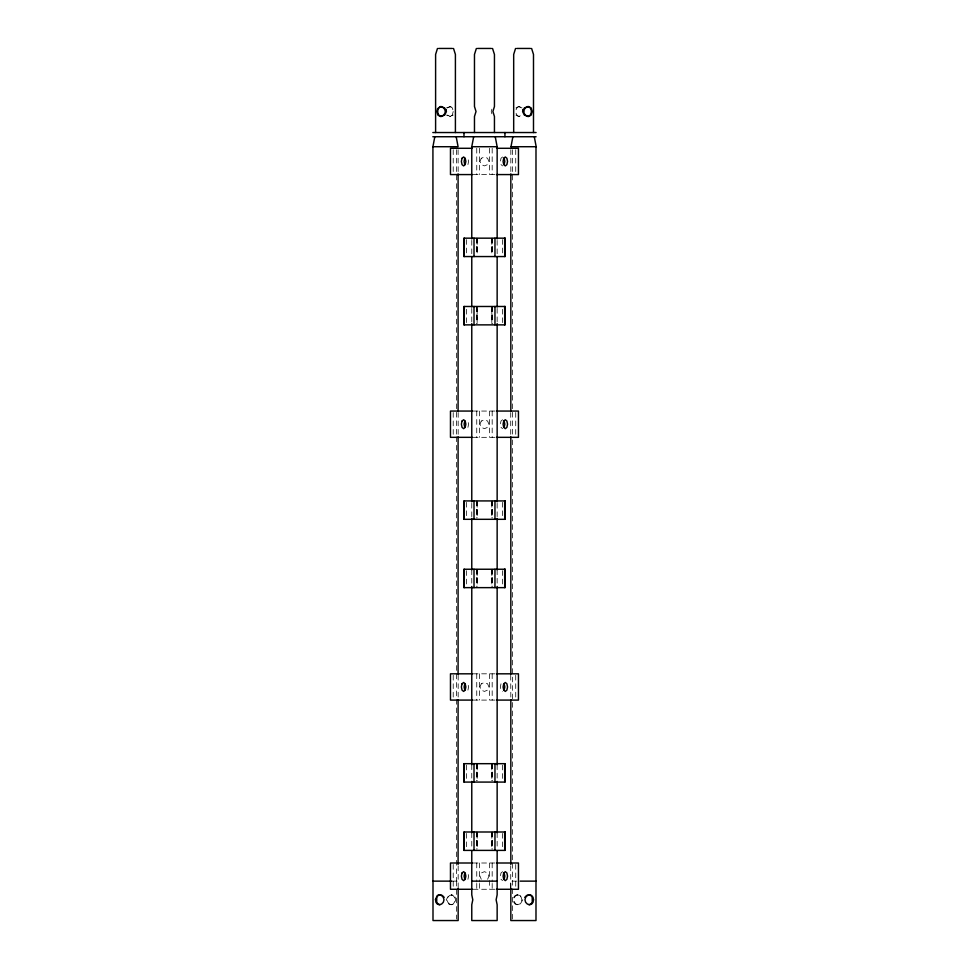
<?xml version="1.0" encoding="UTF-8"?>
<svg xmlns="http://www.w3.org/2000/svg" width="969" height="969" viewBox="0 0 969 969"><rect width="100%" height="100%" fill="white"/><g stroke="black" fill="none" stroke-linecap="round" stroke-linejoin="round"><path stroke-width="0.73" stroke-dasharray="4.84 3.63" d="M510.833 888.44L510.833 881.136L517.058 881.136M512.395 919.084L512.395 436.862M467.93 164.597L468.584 161.435L467.93 158.274M467.93 427.353L468.584 424.192L467.93 421.043M467.93 690.11L468.584 686.96L467.93 683.799M501.009 683.799L500.355 686.96L501.009 690.11L502.584 691.418M467.93 879.307L468.584 876.146L467.93 872.984M453.213 111.508L452.305 115.141L449.786 116.51L446.624 115.141M491.877 109.158L491.235 111.508L492.204 115.045M487.601 879.307L488.909 876.146L487.601 872.984L484.439 871.676L481.278 872.984L479.97 876.146L481.278 879.307M502.584 156.966L501.009 158.274L500.355 161.435L501.009 164.597L502.584 165.905M502.584 419.734L501.009 421.043L500.355 424.192L501.009 427.353L502.584 428.661M502.584 871.676L501.009 872.984L500.355 876.146L501.009 879.307L502.584 880.615M449.786 116.51L453.201 115.045M515.932 107.983L518.657 106.517L522.533 107.874M519.36 106.517C514.624 107.268 514.624 115.747 519.36 116.51L522.533 115.141M446.624 107.874L450.5 106.517L453.201 107.983M447.084 107.983L450.5 106.517M515.932 115.045L518.657 116.51L522.073 115.045M451.166 904.743L453.056 904.077L454.437 902.272L454.437 897.318L453.056 895.501L451.166 894.847L448.78 895.501L446.224 899.789L448.78 904.077L451.166 904.743L453.855 904.077L455.672 900.14L455.236 897.318L453.855 895.501L451.166 894.847M517.058 894.847L515.169 895.501L513.776 897.318L513.776 902.272L515.169 904.077L517.858 904.743L520.244 904.077L522.8 899.789L520.244 895.501L517.058 894.847L519.457 895.501L521.201 897.318L521.867 899.789L521.201 902.272L519.457 904.077L517.058 904.743M517.858 894.847L515.956 895.501L514.587 897.282L514.224 899.789L514.587 902.296L515.956 904.077L517.858 904.743M451.966 894.847L449.58 895.501L447.823 897.318L447.169 899.789L447.823 902.272L449.58 904.077L451.966 904.743M518.657 116.51L519.36 116.51M473.187 174.577L495.704 174.577M473.187 411.062L495.704 411.062M473.187 437.334L495.704 437.334M473.187 673.818L495.704 673.818M473.187 700.09L495.704 700.09M473.187 863.004L495.704 863.004M452.317 881.136L458.155 881.136M473.187 889.276L495.704 889.276M518.657 106.517L522.073 107.983M447.084 115.045L450.5 116.51M449.786 106.517L452.438 107.983L452.959 110.333M515.726 149.759L515.726 173.112M515.726 412.515L515.726 435.88M515.726 675.284L515.726 697.171M515.726 864.469L515.726 887.822M512.395 149.747L512.395 435.347M510.833 149.747L510.833 173.923M510.724 412.515L510.724 435.88M510.724 675.284L510.833 698.286M510.724 865.923L510.724 887.822M502.596 239.573L502.669 253.721M502.596 309.305L502.669 323.464M502.596 502.342L502.669 517.906M502.596 570.656L502.669 586.221M502.596 765.098L502.669 780.663M502.596 833.413L502.669 848.977M497.145 240.409L497.145 254.011M497.145 308.408L497.145 322.011M497.145 503.347L497.145 516.949M497.145 569.845L497.145 584.949M497.145 764.783L497.145 779.888M497.145 832.783L497.145 849.401M492.409 238.168L492.409 253.721M492.409 306.483L492.409 323.464M492.409 500.925L492.409 517.906M492.409 569.239L492.409 586.221M492.409 763.681L492.409 780.663M492.409 831.996L492.409 848.977M492.179 148.293L492.179 174.577M492.167 238.168L492.167 253.721M492.167 306.483L492.167 323.464M492.179 411.062L492.179 437.334M492.167 500.925L492.167 517.906M492.167 569.239L492.167 586.221M492.179 673.818L492.179 700.09M492.167 763.681L492.167 780.663M492.167 831.996L492.167 848.977M492.179 863.004L492.179 881.984M492.179 883.437L492.179 889.276M491.84 239.573L491.84 253.721M491.84 309.305L491.84 323.464M491.84 502.342L491.84 517.906M491.84 570.656L491.84 586.221M491.84 765.098L491.84 780.663M491.84 833.413L491.84 848.977M491.428 238.168L491.428 253.721M491.428 306.483L491.428 323.464M491.428 500.925L491.428 517.906M491.428 569.239L491.428 586.221M491.428 763.681L491.428 780.663M491.428 831.996L491.428 848.977M489.442 148.293L489.442 174.577M489.442 411.062L489.442 437.334M489.442 673.818L489.442 700.09M489.442 863.004L489.442 879.065M489.442 880.518L489.442 889.276M479.485 148.293L479.485 174.577M479.485 411.062L479.485 437.334M479.485 673.818L479.485 700.09M479.485 863.004L479.485 881.984M479.485 883.437L479.485 889.276M477.535 238.168L477.535 253.721M477.535 306.483L477.535 323.464M477.535 500.925L477.535 517.906M477.535 569.239L477.535 586.221M477.535 763.681L477.535 780.663M477.535 831.996L477.535 848.977M477.136 239.573L477.136 253.721M477.136 309.305L477.136 323.464M477.136 502.342L477.136 517.906M477.136 570.656L477.136 586.221M477.136 765.098L477.136 780.663M477.136 833.413L477.136 848.977M476.809 238.168L476.809 253.721M476.809 306.483L476.809 323.464M476.809 500.925L476.809 517.906M476.809 569.239L476.809 586.221M476.809 763.681L476.809 780.663M476.809 831.996L476.809 848.977M476.748 148.293L476.748 174.577M476.566 238.168L476.566 253.721M476.566 306.483L476.566 323.464M476.748 411.062L476.748 437.334M476.566 500.925L476.566 517.906M476.566 569.239L476.566 586.221M476.748 673.818L476.748 700.09M476.566 763.681L476.566 780.663M476.566 831.996L476.566 848.977M476.748 863.004L476.748 881.984M476.748 883.437L476.748 889.276M471.77 240.409L471.77 254.011M471.77 308.408L471.77 322.011M471.77 503.347L471.77 516.949M471.77 569.845L471.77 584.949M471.77 764.783L471.77 779.888M471.77 832.783L471.77 849.401M466.368 239.573L466.368 253.721M466.368 309.305L466.368 323.464M466.368 502.342L466.368 517.906M466.368 570.656L466.368 586.221M466.368 765.098L466.368 780.663M466.368 833.413L466.368 848.977M458.083 149.747L458.167 174.577M458.167 412.515L458.167 437.334M458.167 675.284L458.167 700.09M458.167 865.923L458.167 889.276M456.593 881.136L456.593 919.084M456.52 149.747L456.52 435.347M456.52 436.862L456.52 881.136M453.213 149.759L453.213 173.112M453.213 412.515L453.213 435.88M453.213 675.284L453.213 697.171M453.213 864.469L453.213 887.822M481.278 158.274L479.97 161.435L481.278 164.597L484.439 165.905L487.601 164.597L488.909 161.435L487.601 158.274L484.439 156.966L481.278 158.274M481.278 421.043L479.97 424.192L481.278 427.353L484.439 428.661L487.601 427.353L488.909 424.192L487.601 421.043L484.439 419.734L481.278 421.043M481.278 683.799L479.97 686.96L481.278 690.11L484.439 691.418L487.601 690.11L488.909 686.96L487.601 683.799L484.439 682.491L481.278 683.799"/><path stroke-width="1.45" d="M510.833 888.44L510.833 920.55L535.99 920.55L535.99 146.719M451.784 881.136L432.925 881.136L432.925 146.719L434.802 136.786M510.99 146.719L512.867 136.786M471.77 238.907L471.77 146.719L473.659 136.786M464.769 158.274L464.115 161.435L464.769 164.597M504.159 164.597L504.813 161.435L504.159 158.274M464.769 421.043L464.115 424.192L464.769 427.353M504.159 427.353L504.813 424.192L504.159 421.043M464.769 683.799L464.115 686.96L464.769 690.11M464.769 872.984L464.115 876.146L464.769 879.307M504.159 690.11L504.813 686.96L504.159 683.799M504.159 879.307L504.813 876.146L504.159 872.984M437.479 48.45L435.602 54.446L435.602 132.535M515.556 48.45L513.679 54.446L513.679 132.535M476.373 48.45L474.471 54.446L474.471 106.517L476.021 111.508L474.471 116.51L474.471 132.535M445.401 111.508L446.334 109.63M444.686 115.045L446.443 111.508L444.686 107.983M524.338 107.983L522.582 111.508L524.338 115.045M524.823 897.318L526.579 895.501L528.965 894.847L530.867 895.501L532.223 897.282L532.247 902.272L530.867 904.077L528.965 904.743M444.383 115.141L441.222 116.51C436.51 115.735 436.51 107.293 441.222 106.517L444.383 107.874M524.641 107.874L527.814 106.517C532.55 107.268 532.55 115.747 527.814 116.51L524.641 115.141M438.618 48.45L452.39 48.45M477.511 48.45L491.404 48.45M516.695 48.45L530.467 48.45M432.816 132.535L536.099 132.535M432.816 136.738L536.099 136.738M432.925 146.719L458.083 146.719L456.205 136.786M471.77 146.719L497.145 146.719L497.145 238.907M510.833 146.719L536.184 146.719L534.294 136.786M472.375 148.293L450.476 148.293L450.476 174.577L472.375 174.577M496.552 148.293L518.451 148.293L518.451 174.577L496.552 174.577M472.375 411.062L450.476 411.062L450.476 437.334L472.375 437.334M496.552 411.062L518.451 411.062L518.451 437.334L496.552 437.334M472.375 673.818L450.476 673.818L450.476 700.09L472.375 700.09M496.552 673.818L518.451 673.818L518.451 700.09L496.552 700.09M472.375 863.004L450.476 863.004L450.476 889.276L472.375 889.276M496.552 863.004L518.451 863.004L518.451 889.276L496.552 889.276M471.77 881.136L497.145 881.136M520.123 881.136L535.99 881.136M439.987 904.743L438.097 904.077L436.716 902.272L436.74 897.282L438.097 895.501L439.987 894.847L442.373 895.501L444.129 897.318M522.824 109.63L523.769 111.508M492.543 48.45L494.444 54.446L494.444 106.517L492.894 111.508L494.444 116.51L494.444 132.535M531.606 48.45L533.495 54.446L533.495 132.535M453.528 48.45L455.406 54.446L455.406 132.535M495.256 136.786L497.145 146.719M510.833 173.923L510.833 411.171M510.833 436.862L510.833 674.109M510.833 699.8L510.833 864.518M504.934 132.535L504.934 136.738M504.643 238.168L504.716 256.555M504.643 306.483L504.716 324.869M504.643 500.925L504.716 519.311M504.643 569.239L504.716 587.638M504.643 763.681L504.716 782.08M504.643 831.996L504.716 850.394M497.145 257.039L497.145 306.907M497.145 323.525L497.145 501.845M497.145 518.463L497.145 569.845M497.145 586.463L497.145 764.783M497.145 781.402L497.145 832.783M497.145 850.915L497.145 894.847L496.116 899.789L497.145 904.743L497.145 920.55L471.77 920.55L471.77 904.743L472.799 899.789L471.77 894.847L471.77 850.915M494.965 238.168L494.965 256.555M494.965 306.483L494.965 324.869M494.965 500.925L494.965 519.311M494.965 569.239L494.965 587.638M494.965 763.681L494.965 782.08M494.965 831.996L494.965 850.394M474.011 238.168L474.011 256.555M474.011 306.483L474.011 324.869M474.011 500.925L474.011 519.311M474.011 569.239L474.011 587.638M474.011 763.681L474.011 782.08M474.011 831.996L474.011 850.394M471.77 257.039L471.77 306.907M471.77 323.525L471.77 501.845M471.77 518.463L471.77 569.845M471.77 586.463L471.77 764.783M471.77 781.402L471.77 832.783M464.321 238.168L464.26 256.555M464.321 306.483L464.26 324.869M464.321 500.925L464.26 519.311M464.321 569.239L464.26 587.638M464.321 763.681L464.26 782.08M464.321 831.996L464.26 850.394M463.981 132.535L463.981 136.738M458.083 173.923L458.083 411.171M458.083 436.862L458.083 674.109M458.083 699.8L458.083 864.518M458.155 888.44L458.155 920.55L432.998 920.55L432.998 881.136M435.481 899.438L435.917 902.272L437.31 904.077L439.199 904.743L441.585 904.077L443.33 902.272L443.996 899.789L443.33 897.318L441.585 895.501L439.199 894.847L437.31 895.501L435.481 899.438M533.531 899.789L533.047 902.272L531.654 904.077L529.752 904.743L527.366 904.077L525.622 902.272L524.956 899.789L525.622 897.318L527.366 895.501L529.752 894.847L531.654 895.501L533.047 897.318L533.531 899.789M462.031 158.274L461.377 161.435L462.031 164.597L463.618 165.905L465.193 164.597L465.847 161.435L465.193 158.274L463.618 156.966L462.031 158.274M503.735 158.274L503.081 161.435L503.735 164.597L505.309 165.905L506.896 164.597L507.55 161.435L506.896 158.274L505.309 156.966L503.735 158.274M462.031 421.043L461.377 424.192L462.031 427.353L463.618 428.661L465.193 427.353L465.847 424.192L465.193 421.043L463.618 419.734L462.031 421.043M503.735 421.043L503.081 424.192L503.735 427.353L505.309 428.661L506.896 427.353L507.55 424.192L506.896 421.043L505.309 419.734L503.735 421.043M462.031 683.799L461.377 686.96L462.031 690.11L463.618 691.418L465.193 690.11L465.847 686.96L465.193 683.799L463.618 682.491L462.031 683.799M462.031 872.984L461.377 876.146L462.031 879.307L463.618 880.615L465.193 879.307L465.847 876.146L465.193 872.984L463.618 871.676L462.031 872.984M503.735 683.799L503.081 686.96L503.735 690.11L505.309 691.418L506.896 690.11L507.55 686.96L506.896 683.799L505.309 682.491L503.735 683.799M503.735 872.984L503.081 876.146L503.735 879.307L505.309 880.615L506.896 879.307L507.55 876.146L506.896 872.984L505.309 871.676L503.735 872.984M437.588 108.685L436.958 111.508L437.806 115.045L440.507 116.51L443.923 115.045L445.607 111.508L443.923 107.983L440.507 106.517L437.588 108.685M532.09 111.508L531.23 115.045L528.505 116.51L525.089 115.045L523.405 111.508L525.089 107.983L528.505 106.517L531.23 107.983L532.09 111.508M505.14 238.168L463.824 238.168L463.824 256.555L505.14 256.555L505.14 238.168M505.14 306.483L463.824 306.483L463.824 324.869L505.14 324.869L505.14 306.483M505.14 500.925L463.824 500.925L463.824 519.311L505.14 519.311L505.14 500.925M505.14 569.239L463.824 569.239L463.824 587.638L505.14 587.638L505.14 569.239M505.14 763.681L463.824 763.681L463.824 782.08L505.14 782.08L505.14 763.681M505.14 831.996L463.824 831.996L463.824 850.394L505.14 850.394L505.14 831.996"/></g></svg>
